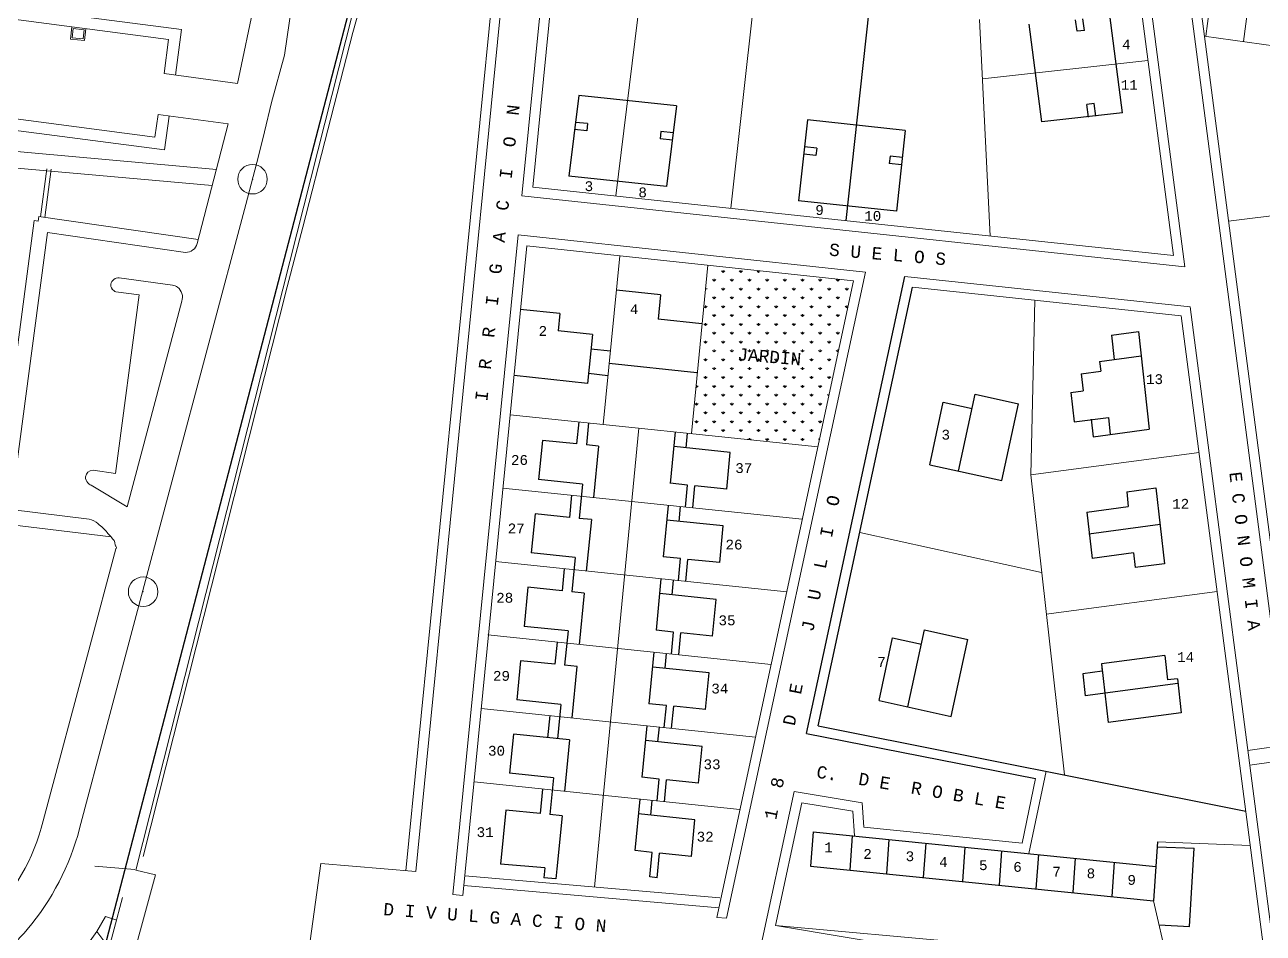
# Model space of a CAD drawing. Header units: millimetres. Extents: x 740 to 5908, y 1492 to 3373.
# Drawn here: x 5140.1 to 5391.8, y 2422.9 to 2607.5 of the extents above; entities that cross this region are included whole.
import ezdxf
from ezdxf.enums import TextEntityAlignment as Align

# ---------------------------------------------------------------- set-up
doc = ezdxf.new("R2010")
doc.units = ezdxf.units.MM
doc.header["$PDMODE"] = 32
doc.header["$PDSIZE"] = 6
doc.layers.add('CVL_CUADCON', color=7, linetype='Continuous')
doc.layers.add('VIAPEATO', color=8, linetype='Continuous', lineweight=0)
doc.styles.add('MONOTXT4', font='MONOTXT4.shx')

msp = doc.modelspace()

# ---------------------------------------------------------------- hatches: boundary and pattern name
at = {"lineweight": 0}
h = msp.add_hatch(dxfattribs=at)
h.set_pattern_fill('GRASS', color=8, scale=0.1, style=0)
h.set_pattern_definition([(90, (1781.5017, 820.4), (-1.79605, 1.79605), [0.47625, -3.11585]), (45, (1781.5017, 820.4), (-1.7960512, 1.7960512), [0.47625, -2.06375]), (135, (1781.5017, 820.4), (-1.7960512, -1.7960512), [0.47625, -2.06375])])
h.paths.add_polyline_path([(5308.28, 2555.53), (5279.11, 2558.42), (5275.88, 2527.69), (5275.56, 2524.47), (5301.35, 2521.68)])

# ---------------------------------------------------------------- linework, layer by layer
at = {"color": 8, "lineweight": 0}
for p, q in [((5240.46, 2667.76), (5217.55, 2435.59)), ((5242.47, 2667.76), (5219.55, 2435.41)), ((5250.47, 2667.31), (5241.14, 2572.77)), ((5252.26, 2665.09), (5243.32, 2574.54)), ((5375.84, 2558.34), (5363.3, 2654.53)), ((5411.35, 2347.76), (5371.49, 2653.6)), ((5373.53, 2560.6), (5361.52, 2652.72)), ((5265.29, 2613.95), (5260.23, 2572.73)), ((5288.23, 2612.16), (5283.59, 2570.23)), ((5311.65, 2610.34), (5306.96, 2567.73)), ((5311.7, 2610.33), (5307.01, 2567.72)), ((5334.15, 2608.58), (5336.29, 2564.59)), ((5368.36, 2600.26), (5334.74, 2596.55)), ((5310.16, 2565.37), (5241.14, 2572.77)), ((5310.38, 2567.36), (5243.32, 2574.54)), ((5435.65, 2574.06), (5384.72, 2567.58)), ((5373.53, 2560.6), (5310.38, 2567.36)), ((5240.35, 2564.8), (5227.12, 2430.74)), ((5310.95, 2557.24), (5240.35, 2564.8)), ((5375.84, 2558.34), (5310.16, 2565.37)), ((5242.14, 2562.6), (5229.12, 2430.57)), ((5308.53, 2555.49), (5242.14, 2562.6)), ((5261.04, 2560.58), (5257.66, 2526.3)), ((5278.93, 2558.66), (5275.56, 2524.44)), ((5282.73, 2425.94), (5310.95, 2557.24)), ((5280.72, 2426.11), (5308.53, 2555.49)), ((5376.9, 2550.18), (5318.95, 2556.39)), ((5375.12, 2548.36), (5320.52, 2554.21)), ((5345.38, 2551.54), (5344.52, 2516.06)), ((5403.16, 2348.68), (5376.9, 2550.18)), ((5401.17, 2348.5), (5375.12, 2548.36)), ((5301.28, 2521.76), (5238.76, 2528.27)), ((5255.89, 2432.27), (5264.87, 2525.55)), ((5344.52, 2516.06), (5378.74, 2520.59)), ((5344.52, 2516.06), (5351.37, 2455.06)), ((5298.11, 2507.01), (5237.28, 2513.34)), ((5309.81, 2504.35), (5346.75, 2496.18)), ((5294.94, 2492.26), (5235.73, 2498.42)), ((5382.42, 2492.33), (5347.7, 2487.73)), ((5291.77, 2477.51), (5234.18, 2483.5)), ((5288.6, 2462.76), (5232.87, 2468.56)), ((5388.65, 2460.05), (5412.91, 2463.44)), ((5389.04, 2457.07), (5413.33, 2460.47)), ((5345.53, 2454.3), (5342.8, 2441.21)), ((5347.64, 2455.81), (5344.15, 2439.07)), ((5285.43, 2448.01), (5231.39, 2453.63)), ((5288.97, 2416.93), (5296.45, 2451.71)), ((5296.45, 2451.71), (5310.29, 2449.4)), ((5292.64, 2424.46), (5298, 2449.42)), ((5298, 2449.42), (5308.4, 2447.69)), ((5310.29, 2449.4), (5310.63, 2444.47)), ((5308.4, 2447.69), (5308.75, 2442.65)), ((5310.63, 2444.47), (5342.8, 2441.21)), ((5192.41, 2380.07), (5200.24, 2437.08)), ((5219.55, 2435.41), (5200.24, 2437.08)), ((5281.32, 2430.08), (5229.51, 2434.55)), ((5281.14, 2428.08), (5229.31, 2432.56)), ((5229.12, 2430.57), (5227.12, 2430.74)), ((5282.73, 2425.94), (5280.72, 2426.11))]:
    msp.add_line(p, q, dxfattribs=at)
at = {"color": 7}
for p, q in [((5346.78, 2587.82), (5344.2, 2607.66)), ((5353.97, 2606.22), (5353.66, 2608.56)), ((5355.46, 2606.38), (5355.15, 2608.76)), ((5363.19, 2589.63), (5360.6, 2609.47)), ((5355.46, 2606.38), (5353.97, 2606.22)), ((5252.66, 2593.15), (5250.65, 2576.78)), ((5272.55, 2591.02), (5270.54, 2574.65)), ((5357.4, 2591.51), (5355.91, 2591.34)), ((5356.25, 2588.73), (5355.91, 2591.34)), ((5357.73, 2588.92), (5357.4, 2591.51)), ((5254.48, 2587.43), (5254.29, 2585.94)), ((5299.15, 2588.18), (5297.34, 2571.77)), ((5363.19, 2589.63), (5346.78, 2587.82)), ((5269.39, 2585.83), (5269.21, 2584.34)), ((5319.04, 2586.05), (5317.23, 2569.65)), ((5301.04, 2582.44), (5300.87, 2580.95)), ((5315.95, 2580.85), (5315.79, 2579.35)), ((5239.51, 2556.97), (5239.51, 2556.97)), ((5269.3, 2552.65), (5268.81, 2547.68)), ((5248.82, 2548.81), (5248.48, 2545.33)), ((5360.95, 2544.46), (5366.4, 2545.19)), ((5366.4, 2545.19), (5368.63, 2525.31)), ((5255.44, 2544.58), (5254.46, 2534.63)), ((5360.95, 2544.46), (5361.5, 2539.49)), ((5358.53, 2539.1), (5366.96, 2540.22)), ((5354.79, 2536.58), (5358.75, 2537.11)), ((5358.53, 2539.1), (5358.75, 2537.11)), ((5354.79, 2536.58), (5355.18, 2533.11)), ((5329.87, 2516.81), (5333.24, 2532.45)), ((5333.24, 2532.45), (5342.03, 2530.51)), ((5352.7, 2532.78), (5355.18, 2533.11)), ((5352.7, 2532.78), (5353.37, 2526.81)), ((5324.02, 2518.1), (5326.75, 2530.81)), ((5326.75, 2530.81), (5332.61, 2529.52)), ((5338.66, 2514.87), (5342.03, 2530.51)), ((5353.37, 2526.81), (5360.31, 2527.73)), ((5356.83, 2527.34), (5357.23, 2523.79)), ((5360.31, 2527.73), (5360.7, 2524.25)), ((5252.68, 2526.82), (5252.24, 2522.34)), ((5254.67, 2526.61), (5254.23, 2522.13)), ((5271.32, 2514.32), (5272.33, 2524.77)), ((5274.53, 2521.53), (5274.81, 2524.53)), ((5357.23, 2523.79), (5368.63, 2525.31)), ((5245.28, 2523.06), (5244.49, 2515.1)), ((5252.24, 2522.34), (5245.28, 2523.06)), ((5256.72, 2521.87), (5254.23, 2522.13)), ((5256.72, 2521.87), (5255.69, 2511.43)), ((5283.48, 2520.6), (5272.04, 2521.79)), ((5282.76, 2513.13), (5283.48, 2520.6)), ((5324.02, 2518.1), (5338.66, 2514.87)), ((5253.44, 2514.17), (5244.49, 2515.1)), ((5251.21, 2511.89), (5250.77, 2507.41)), ((5253.44, 2514.17), (5252.76, 2507.21)), ((5274.8, 2513.96), (5271.26, 2514.33)), ((5274.37, 2509.48), (5274.8, 2513.96)), ((5275.86, 2509.33), (5276.29, 2513.82)), ((5282.76, 2513.13), (5276.29, 2513.8)), ((5364.03, 2512.59), (5369.98, 2513.38)), ((5364.03, 2512.59), (5364.36, 2509.61)), ((5369.98, 2513.38), (5371.71, 2497.98)), ((5269.88, 2499.39), (5270.89, 2509.84)), ((5273.09, 2506.6), (5273.38, 2509.6)), ((5355.93, 2508.49), (5364.36, 2509.61)), ((5243.8, 2508.14), (5243.02, 2500.18)), ((5250.77, 2507.41), (5243.8, 2508.14)), ((5255.24, 2506.95), (5252.76, 2507.21)), ((5255.24, 2506.95), (5254.21, 2496.5)), ((5282.04, 2505.67), (5270.6, 2506.86)), ((5355.93, 2508.49), (5356.99, 2499.05)), ((5281.32, 2498.2), (5282.04, 2505.67)), ((5370.81, 2505.93), (5356.34, 2504.01)), ((5251.97, 2499.24), (5243.02, 2500.18)), ((5273.36, 2499.03), (5269.83, 2499.4)), ((5365.42, 2500.17), (5356.99, 2499.05)), ((5365.42, 2500.17), (5365.76, 2497.19)), ((5249.74, 2496.96), (5249.29, 2492.48)), ((5251.97, 2499.24), (5251.28, 2492.28)), ((5272.93, 2494.55), (5273.36, 2499.03)), ((5274.43, 2494.39), (5274.86, 2498.87)), ((5281.32, 2498.2), (5274.86, 2498.87)), ((5371.71, 2497.98), (5365.76, 2497.19)), ((5268.45, 2484.46), (5269.45, 2494.91)), ((5271.65, 2491.67), (5271.94, 2494.67)), ((5242.33, 2493.21), (5241.55, 2485.25)), ((5249.29, 2492.48), (5242.33, 2493.21)), ((5253.77, 2492.02), (5251.28, 2492.28)), ((5253.77, 2492.02), (5252.74, 2481.57)), ((5280.6, 2490.74), (5269.16, 2491.93)), ((5279.88, 2483.27), (5280.6, 2490.74)), ((5250.5, 2484.32), (5241.55, 2485.25)), ((5250.5, 2484.32), (5249.81, 2477.35)), ((5271.93, 2484.1), (5268.39, 2484.47)), ((5319.58, 2468.9), (5322.94, 2484.54)), ((5322.94, 2484.54), (5331.73, 2482.6)), ((5248.26, 2482.04), (5247.82, 2477.56)), ((5271.5, 2479.62), (5271.93, 2484.1)), ((5272.99, 2479.46), (5273.42, 2483.94)), ((5279.88, 2483.27), (5273.42, 2483.94)), ((5313.72, 2470.2), (5316.45, 2482.91)), ((5316.45, 2482.91), (5322.31, 2481.61)), ((5328.37, 2466.96), (5331.73, 2482.6)), ((5267.01, 2469.53), (5268.01, 2479.98)), ((5270.21, 2476.74), (5270.5, 2479.74)), ((5371.79, 2479.32), (5358.9, 2477.62)), ((5371.79, 2479.32), (5372.35, 2474.36)), ((5240.86, 2478.28), (5240.07, 2470.32)), ((5247.82, 2477.56), (5240.86, 2478.28)), ((5252.34, 2477.09), (5249.81, 2477.35)), ((5252.3, 2477.09), (5251.27, 2466.64)), ((5279.17, 2475.8), (5267.73, 2476.99)), ((5358.9, 2477.62), (5360.24, 2465.69)), ((5358.9, 2477.62), (5359.07, 2476.13)), ((5278.45, 2468.34), (5279.17, 2475.8)), ((5359.07, 2476.13), (5355.1, 2475.6)), ((5355.1, 2475.6), (5355.61, 2471.13)), ((5374.33, 2474.62), (5372.35, 2474.36)), ((5374.33, 2474.62), (5375.12, 2467.66)), ((5374.44, 2473.62), (5355.61, 2471.13)), ((5249.03, 2469.39), (5240.07, 2470.32)), ((5249.03, 2469.39), (5248.34, 2462.42)), ((5270.49, 2469.17), (5266.95, 2469.53)), ((5270.06, 2464.69), (5270.49, 2469.17)), ((5313.72, 2470.2), (5328.37, 2466.96)), ((5246.79, 2467.11), (5246.35, 2462.63)), ((5271.55, 2464.53), (5271.98, 2469.01)), ((5278.45, 2468.34), (5271.98, 2469.01)), ((5375.12, 2467.66), (5360.24, 2465.69)), ((5265.57, 2454.6), (5266.58, 2465.05)), ((5268.78, 2461.8), (5269.07, 2464.81)), ((5239.39, 2463.35), (5238.6, 2455.39)), ((5250.82, 2462.16), (5239.39, 2463.35)), ((5250.82, 2462.16), (5249.79, 2451.71)), ((5277.73, 2460.87), (5266.29, 2462.06)), ((5277.01, 2453.41), (5277.73, 2460.87)), ((5247.55, 2454.46), (5238.6, 2455.39)), ((5247.55, 2454.46), (5246.82, 2447)), ((5269.05, 2454.23), (5265.51, 2454.6)), ((5268.62, 2449.76), (5269.05, 2454.23)), ((5270.11, 2449.6), (5270.54, 2454.08)), ((5277.01, 2453.41), (5270.54, 2454.08)), ((5245.32, 2452.18), (5244.83, 2447.19)), ((5264.13, 2439.67), (5265.14, 2450.12)), ((5267.34, 2446.87), (5267.63, 2449.88)), ((5237.86, 2447.93), (5236.78, 2436.94)), ((5244.83, 2447.2), (5237.86, 2447.93)), ((5249.3, 2446.74), (5246.82, 2447)), ((5249.3, 2446.74), (5248.24, 2435.95)), ((5276.29, 2445.94), (5264.85, 2447.13)), ((5275.57, 2438.48), (5276.29, 2445.94)), ((5300.29, 2443.5), (5299.8, 2436.52)), ((5308.25, 2442.7), (5307.77, 2435.71)), ((5315.72, 2441.94), (5315.23, 2434.96)), ((5370.32, 2441.45), (5369.48, 2429.47)), ((5267.62, 2439.3), (5264.13, 2439.67)), ((5267.14, 2434.33), (5267.62, 2439.3)), ((5268.63, 2434.17), (5269.11, 2439.15)), ((5275.57, 2438.48), (5269.11, 2439.15)), ((5323.18, 2441.19), (5322.7, 2434.2)), ((5331.15, 2440.38), (5330.66, 2433.4)), ((5338.61, 2439.63), (5338.13, 2432.64)), ((5245.75, 2436.16), (5236.78, 2436.94)), ((5346.08, 2438.87), (5345.59, 2431.89)), ((5353.54, 2438.12), (5353.06, 2431.13)), ((5361.51, 2437.31), (5361.02, 2430.33)), ((5245.75, 2436.16), (5245.55, 2434.17)), ((5248.04, 2433.96), (5245.55, 2434.17)), ((5248.24, 2435.95), (5248.04, 2433.96)), ((5268.63, 2434.17), (5267.14, 2434.33))]:
    msp.add_line(p, q, dxfattribs=at)
at = {"color": 8}
for p, q in [((5298.98, 2463.46), (5318.95, 2556.39)), ((5301.36, 2465.03), (5320.52, 2554.21)), ((5301.36, 2465.03), (5388.24, 2447.71)), ((5298.98, 2463.46), (5345.53, 2454.3))]:
    msp.add_line(p, q, dxfattribs=at)
at = {"color": 7, "linetype": 'Continuous'}
for p, q in [((5370.25, 2440.45), (5377.74, 2440.15)), ((5376.79, 2424.22), (5377.74, 2440.15)), ((5370.61, 2424.6), (5376.79, 2424.22))]:
    msp.add_line(p, q, dxfattribs=at)
msp.add_lwpolyline([(4300.18, 1984.43), (4453.08, 1940.03), (4580.18, 1912.85), (4722.26, 1870.97), (4798.36, 1843.09), (4883.6, 1835.78), (4915.97, 1848.95), (5020.9, 1900.99), (5233.79, 2716.9), (5251.5, 2788.26), (5258.76, 2832.58), (5262.45, 2871.52), (5263.64, 2901.55), (5263.33, 2931.6), (5259.57, 2976.3), (5248.42, 3146.62), (4880.45, 3150.47), (4106.56, 3151.7)])
at = {"layer": 'CVL_CUADCON', "color": 7}
for p, q in [((5272.55, 2591.02), (5252.66, 2593.15)), ((5254.48, 2587.43), (5251.99, 2587.69)), ((5319.04, 2586.05), (5299.15, 2588.18)), ((5254.29, 2585.94), (5251.81, 2586.21)), ((5271.88, 2585.56), (5269.39, 2585.83)), ((5271.7, 2584.08), (5269.21, 2584.34)), ((5301.04, 2582.44), (5298.55, 2582.71)), ((5300.87, 2580.95), (5298.39, 2581.22)), ((5318.45, 2580.58), (5315.95, 2580.85)), ((5318.29, 2579.09), (5315.79, 2579.35)), ((5270.54, 2574.65), (5250.65, 2576.78)), ((5317.23, 2569.65), (5297.34, 2571.77)), ((5269.3, 2552.65), (5260.35, 2553.61)), ((5248.82, 2548.81), (5240.76, 2549.67)), ((5277.71, 2546.72), (5268.81, 2547.68)), ((5255.44, 2544.58), (5248.48, 2545.33)), ((5259.12, 2541.17), (5255.15, 2541.6)), ((5276.65, 2536.78), (5258.88, 2538.68)), ((5254.46, 2534.63), (5239.54, 2536.23)), ((5258.59, 2536.2), (5254.65, 2536.62)), ((5300.29, 2443.5), (5369.97, 2436.46)), ((5299.8, 2436.52), (5369.48, 2429.47))]:
    msp.add_line(p, q, dxfattribs=at)
at = {"layer": 'VIAPEATO', "color": 8}
for p, q in [((5413.43, 2347.32), (5373.8, 2651.32)), ((5380.12, 2605.19), (5383.99, 2634.44)), ((5387.74, 2604.1), (5391.6, 2633.34)), ((5053.99, 2621.81), (5171.95, 2606.59)), ((5053.69, 2619.58), (5169.31, 2604.55)), ((5210.21, 2618.06), (5206.75, 2605.97)), ((5183.32, 2595.6), (5186.93, 2612.73)), ((5192.85, 2601.38), (5194.4, 2611.59)), ((5149.69, 2607.1), (5149.36, 2604.63)), ((5149.94, 2606.76), (5149.7, 2604.89)), ((5149.94, 2606.76), (5152.19, 2606.47)), ((5152.19, 2606.47), (5151.95, 2604.64)), ((5152.53, 2606.73), (5152.21, 2604.31)), ((5171.95, 2606.59), (5170.71, 2597.3)), ((5206.75, 2605.97), (5196.57, 2566.41)), ((5379.81, 2605.21), (5416.95, 2600.06)), ((5379.81, 2605.21), (5424.58, 2599)), ((5149.36, 2604.63), (5152.21, 2604.31)), ((5149.7, 2604.89), (5151.95, 2604.64)), ((5169.31, 2604.55), (5168.39, 2597.62)), ((5190.23, 2591.73), (5192.85, 2601.38)), ((5179.05, 2578.12), (4952.84, 2598.44)), ((5050.71, 2597.52), (5168.48, 2582.12)), ((5051.01, 2599.8), (5166.52, 2584.7)), ((5168.39, 2597.62), (5183.32, 2595.6)), ((5178.2, 2574.83), (4952.41, 2595.06)), ((5188.84, 2585.76), (5190.23, 2591.73)), ((5166.52, 2584.7), (5167.18, 2589.3)), ((5167.18, 2589.3), (5181.45, 2587.37)), ((5168.48, 2582.12), (5169.45, 2588.98)), ((5181.45, 2587.37), (5175.14, 2563.06)), ((5187.61, 2580.79), (5188.84, 2585.76)), ((5185.03, 2570.99), (5187.61, 2580.79)), ((5144.57, 2578.24), (5143.28, 2568.5)), ((5145.44, 2578.17), (5144.15, 2568.37)), ((5185.03, 2570.99), (5162.49, 2486.42)), ((5142.02, 2567.75), (5133.89, 2506.33)), ((5142.81, 2567.64), (5142.02, 2567.75)), ((5142.93, 2568.55), (5142.81, 2567.64)), ((5175.36, 2563.91), (5142.93, 2568.55)), ((5144.73, 2565.28), (5137.27, 2508.98)), ((5172.75, 2561.27), (5144.73, 2565.28)), ((5196.57, 2566.41), (5193.43, 2554.24)), ((5170.09, 2554.57), (5159.29, 2556.11)), ((5163.34, 2552.62), (5158.53, 2516.35)), ((5158.63, 2553.22), (5163.34, 2552.62)), ((5193.43, 2554.24), (5164.14, 2438.51)), ((5172, 2551.33), (5160.9, 2509.54)), ((5158.53, 2516.35), (5153.97, 2516.98)), ((5160.9, 2509.54), (5153.57, 2513.98)), ((5137.27, 2508.98), (5153.2, 2507.04)), ((5133.89, 2506.33), (5157.62, 2503.43)), ((5153.12, 2480.39), (5158.61, 2500.99)), ((5162.49, 2486.42), (5151.24, 2444.16)), ((5143.82, 2445.7), (5153.12, 2480.39)), ((5370.32, 2441.45), (5389.15, 2440.7)), ((5162.45, 2435.83), (5154.33, 2436.54)), ((5159.96, 2430.17), (5154.47, 2409.46)), ((5369.48, 2429.47), (5372.3, 2417.29)), ((5156.53, 2426.31), (5154.77, 2423.21)), ((5158.79, 2425.55), (5156.53, 2426.31)), ((5372.3, 2417.29), (5292.64, 2424.46)), ((5292.64, 2424.46), (5339.23, 2416.7)), ((5154.77, 2423.21), (5150.9, 2417.84)), ((5154.77, 2423.21), (5156.95, 2420.27))]:
    msp.add_line(p, q, dxfattribs=at)
msp.add_lwpolyline([(4300.18, 1984.43), (4453.08, 1940.03), (4580.18, 1912.85), (4722.26, 1870.97), (4798.36, 1843.09), (4883.6, 1835.78), (4915.97, 1848.95), (5020.9, 1900.99), (5166.66, 2434.78), (5162.69, 2435.67), (5233.79, 2716.9), (5251.5, 2788.26), (5258.76, 2832.58), (5262.45, 2871.52), (5263.64, 2901.55), (5263.33, 2931.6), (5259.57, 2976.3), (5248.42, 3146.62), (5026.32, 3148.94), (4928.99, 3149.96), (4908.03, 3150), (4857.43, 3150.5), (4106.56, 3151.7)], dxfattribs=at)
for centre, radius, start, end in [((5172.81, 2563.68), 2.41, 268.5711, 345.2529), ((5158.71, 2554.57), 1.14, 168.4257, 218.7901), ((5159.19, 2554.47), 1.64, 86.6625, 168.4257), ((5159.62, 2555.3), 2.31, 218.7901, 244.5331), ((5170, 2552.7), 1.87, 51.7281, 87.3712), ((5169.56, 2552.15), 2.58, 341.5333, 51.7281), ((5153.9, 2515.53), 1.45, 87.5256, 175.4068), ((5154.03, 2515.52), 1.58, 175.4068, 223.3793), ((5154.22, 2515.69), 1.84, 223.3793, 249.3561), ((5152.4, 2503.26), 3.86, 48.1975, 78.0279), ((5223.34, 2582.6), 102.57, 228.1975, 228.9514), ((5152.15, 2500.85), 5.83, 39.9036, 48.9514), ((5195.02, 2536.69), 50.05, 219.9036, 222.5476), ((5157.37, 2502.14), 1.05, 356.8545, 42.5476), ((5159.19, 2502.04), 0.766, 176.8545, 221.8086), ((5158.32, 2501.26), 0.399, 316.7033, 41.8086), ((5104.91, 2455.02), 40.01, 312.8113, 346.5278), ((5100.24, 2457.61), 52.74, 319.9406, 345.2259), ((5109.2, 2450.08), 41.04, 309.0002, 319.9406)]:
    msp.add_arc(centre, radius, start, end, dxfattribs=at)
for p in [(5186.38, 2576.13), (5164.14, 2492.29)]:
    msp.add_point(p, dxfattribs=at)

# ---------------------------------------------------------------- texts
at = {"color": 7, "linetype": 'Continuous', "style": 'MONOTXT4'}
for s, rotation, p in [('I  R  R  I  G  A  C  I  O  N', 83.7592, (5234.09, 2530.91)), ('S U E L O S', 355.262, (5303.48, 2560.61)), ('JARDIN', 355.262, (5284.85, 2539.36)), ('E C O N O M I A ', 276.919, (5384.88, 2516.51)), ('1  8     D  E     J  U  L  I  O', 78.8326, (5292.79, 2445.82)), ('C.  D E  R O B L E ', 350.4468, (5300.84, 2454.53)), ('D I V U L G A C I O N', 355.6331, (5212.89, 2426.57))]:
    msp.add_text(s, height=2.5, rotation=rotation, dxfattribs=at).set_placement(p)
at = {"layer": 'CVL_CUADCON', "color": 7, "linetype": 'Continuous', "style": 'MONOTXT4'}
for s, p in [('4', (5363.95, 2603.5)), ('11', (5364.56, 2595.31)), ('3', (5254.74, 2574.72)), ('8', (5265.66, 2573.45)), ('9', (5301.62, 2569.87)), ('10', (5312.42, 2568.68)), ('4', (5263.94, 2549.72)), ('2', (5245.38, 2545.31)), ('13', (5369.69, 2535.5)), ('3', (5327.27, 2524.21)), ('26', (5240.63, 2519.07)), ('37', (5286.22, 2517.42)), ('12', (5375, 2510.18)), ('27', (5239.97, 2505.17)), ('26', (5284.23, 2501.88)), ('28', (5237.63, 2491.06)), ('35', (5282.81, 2486.48)), ('14', (5376.01, 2479.02)), ('7', (5314.21, 2478.01)), ('29', (5236.97, 2475.19)), ('34', (5281.35, 2472.61)), ('30', (5235.97, 2459.97)), ('33', (5279.77, 2457.22)), ('31', (5233.65, 2443.43)), ('32', (5278.37, 2442.51)), ('1', (5303.42, 2440.34)), ('2', (5311.37, 2439.02)), ('3', (5319.98, 2438.53)), ('4', (5326.78, 2437.35)), ('5', (5334.89, 2436.7)), ('6', (5341.85, 2436.37)), ('7', (5349.8, 2435.38)), ('8', (5356.76, 2435.05)), ('9', (5365.05, 2433.72))]:
    msp.add_text(s, height=2, dxfattribs=at).set_placement(p, align=Align.MIDDLE)

doc.saveas('drawing.dxf')
